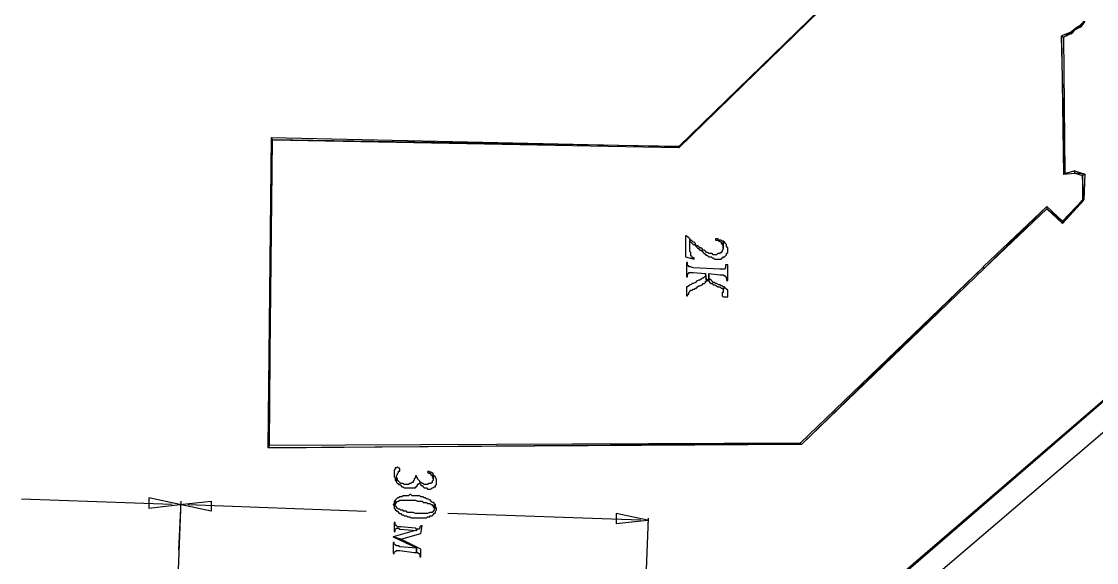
# Model space of a CAD drawing. Extents: x 212106 to 638151, y -1311344 to 1260505.
# Drawn here: x 255676 to 324496, y 536109 to 570746 of the extents above; entities that cross this region are included whole.
import ezdxf

# ---------------------------------------------------------------- set-up
doc = ezdxf.new("R2010")
doc.units = 0
doc.header["$MEASUREMENT"] = 0
doc.layers.add('at_Entity', color=7, linetype='Continuous')
doc.layers.add('DLXSCENE', color=7, linetype='Continuous')

# ---------------------------------------------------------------- blocks, each defined once
blk = doc.blocks.new('*U97')
blk.add_line((-32184, 518504), (-48897, 504086))

msp = doc.modelspace()

# ---------------------------------------------------------------- linework, layer by layer
at = {"layer": 'at_Entity', "color": 7}
for p, q in [((308318, 573027), (297747, 562665)), ((308318, 573027), (297747, 562665)), ((297747, 562744), (308318, 573027)), ((308318, 573027), (297747, 562665)), ((308318, 573027), (297747, 562665)), ((297747, 562744), (308318, 573027)), ((297747, 562665), (308318, 572961)), ((297747, 562665), (308318, 572961)), ((323675, 570745), (323389, 570456)), ((323675, 570745), (323389, 570456)), ((323461, 570390), (323675, 570745)), ((323461, 570390), (323675, 570745)), ((323746, 570745), (323461, 570390)), ((323461, 570390), (323675, 570745)), ((323461, 570390), (323675, 570745)), ((323746, 570745), (323461, 570390)), ((323675, 570745), (323746, 570745)), ((323675, 570745), (323746, 570745)), ((322819, 570035), (322246, 569825)), ((322819, 570035), (322246, 569825)), ((322389, 569746), (322819, 570035)), ((322389, 569746), (322819, 570035)), ((322389, 569746), (322819, 570035)), ((322389, 569746), (322819, 570035)), ((322889, 569969), (322389, 569746)), ((322889, 569969), (322389, 569746)), ((323174, 570314), (322817, 570025)), ((323174, 570314), (322817, 570025)), ((322817, 570025), (322889, 569960)), ((322817, 570025), (322889, 569960)), ((322819, 570035), (322889, 569969)), ((322819, 570035), (322889, 569969)), ((322889, 569960), (323174, 570314)), ((322889, 569960), (323174, 570314)), ((322889, 569960), (323174, 570314)), ((322889, 569960), (323174, 570314)), ((323174, 570249), (322889, 569960)), ((323174, 570249), (322889, 569960)), ((323174, 570244), (323388, 570454)), ((323388, 570454), (323174, 570310)), ((323174, 570244), (323388, 570454)), ((323174, 570244), (323388, 570454)), ((323388, 570454), (323174, 570310)), ((323174, 570244), (323388, 570454)), ((323460, 570388), (323174, 570244)), ((323460, 570388), (323174, 570244)), ((323174, 570314), (323174, 570249)), ((323174, 570314), (323174, 570249)), ((323174, 570310), (323174, 570244)), ((323174, 570310), (323174, 570244)), ((323388, 570454), (323460, 570388)), ((323388, 570454), (323460, 570388)), ((323389, 570456), (323461, 570390)), ((323389, 570456), (323461, 570390)), ((322246, 569825), (322389, 569746)), ((322246, 569825), (322389, 569746)), ((322460, 561029), (322246, 569814)), ((322246, 569814), (322389, 560951)), ((322460, 561029), (322246, 569814)), ((322246, 569814), (322389, 569748)), ((322460, 561029), (322246, 569814)), ((322246, 569814), (322389, 560951)), ((322460, 561029), (322246, 569814)), ((322246, 569814), (322389, 569748)), ((322389, 569748), (322460, 561029)), ((322389, 569748), (322460, 561029)), ((271462, 543459), (271677, 563317)), ((271462, 543459), (271677, 563317)), ((271677, 563317), (271533, 543603)), ((271677, 563317), (271533, 543603)), ((271677, 563317), (271533, 543603)), ((271677, 563317), (271533, 543603)), ((271533, 543603), (271748, 563173)), ((271533, 543603), (271748, 563173)), ((271748, 563173), (271677, 563317)), ((271677, 563317), (297747, 562741)), ((271748, 563173), (271677, 563317)), ((271748, 563173), (271677, 563317)), ((271677, 563317), (297747, 562741)), ((271748, 563173), (271677, 563317)), ((297747, 562741), (271748, 563173)), ((297747, 562741), (271748, 563173)), ((297747, 562746), (271749, 563178)), ((271749, 563178), (297747, 562680)), ((297747, 562746), (271749, 563178)), ((271749, 563178), (297747, 562680)), ((297747, 562680), (297747, 562746)), ((297747, 562680), (297747, 562746)), ((297747, 562665), (297747, 562744)), ((297747, 562665), (297747, 562744)), ((323103, 561175), (322389, 560966)), ((323103, 561175), (322389, 560966)), ((323103, 561175), (322389, 560966)), ((323103, 561175), (322389, 560966)), ((322389, 560966), (323103, 561031)), ((322389, 560966), (322461, 561031)), ((322389, 560966), (323103, 561031)), ((322389, 560966), (322461, 561031)), ((322389, 560951), (322460, 561029)), ((322389, 560951), (322460, 561029)), ((322461, 561031), (323103, 561175)), ((322461, 561031), (323103, 561175)), ((323103, 561031), (323103, 561175)), ((323103, 561175), (323746, 560966)), ((323103, 561031), (323103, 561175)), ((323103, 561031), (323103, 561175)), ((323103, 561175), (323746, 560966)), ((323103, 561031), (323103, 561175)), ((323747, 560970), (323103, 561035)), ((323103, 561035), (323604, 560891)), ((323747, 560970), (323103, 561035)), ((323103, 561035), (323604, 560891)), ((323746, 560966), (323103, 561031)), ((323746, 560966), (323103, 561031)), ((323603, 560900), (323747, 560965)), ((323603, 560900), (323747, 560965)), ((323675, 559318), (323603, 560900)), ((323675, 559318), (323603, 560900)), ((323674, 559315), (323603, 560884)), ((323603, 560884), (323603, 559315)), ((323674, 559315), (323603, 560884)), ((323603, 560884), (323603, 559315)), ((323604, 560891), (323747, 560970)), ((323604, 560891), (323747, 560970)), ((323747, 560965), (323675, 559318)), ((323747, 560965), (323675, 559318)), ((321318, 558893), (317246, 555039)), ((321318, 558893), (317246, 555039)), ((317318, 554961), (321318, 558893)), ((317318, 554961), (321318, 558893)), ((317318, 554961), (321318, 558893)), ((317318, 554961), (321318, 558893)), ((321318, 558893), (321318, 558749)), ((321318, 558893), (321318, 558749)), ((322317, 557966), (321318, 558893)), ((321318, 558893), (321318, 558749)), ((321318, 558893), (321318, 558749)), ((322317, 557966), (321318, 558893)), ((322317, 557810), (323603, 559312)), ((323603, 559312), (322317, 557953)), ((322317, 557810), (323603, 559312)), ((323675, 559312), (322317, 557810)), ((322317, 557810), (323603, 559312)), ((323603, 559312), (322317, 557953)), ((322317, 557810), (323603, 559312)), ((323675, 559312), (322317, 557810)), ((323603, 559315), (323674, 559315)), ((323603, 559315), (323674, 559315)), ((323603, 559312), (323675, 559312)), ((323603, 559312), (323675, 559312)), ((321318, 558749), (317318, 554961)), ((321318, 558749), (317318, 554961)), ((321317, 558742), (322318, 557958)), ((322318, 557814), (321317, 558742)), ((321317, 558742), (322318, 557958)), ((322318, 557814), (321317, 558742)), ((321318, 558749), (322317, 557966)), ((321318, 558749), (322317, 557966)), ((322317, 557953), (322317, 557810)), ((322317, 557953), (322317, 557810)), ((322318, 557958), (322318, 557814)), ((322318, 557958), (322318, 557814)), ((317246, 555028), (305533, 543748)), ((317246, 555028), (305533, 543748)), ((305603, 543670), (317246, 555028)), ((305603, 543670), (317246, 555028)), ((305603, 543670), (317246, 555028)), ((305603, 543670), (317246, 555028)), ((317318, 554963), (305603, 543670)), ((317318, 554963), (305603, 543670)), ((317246, 555039), (317318, 554961)), ((317246, 555039), (317318, 554961)), ((317246, 555028), (317318, 554963)), ((317246, 555028), (317318, 554963)), ((271462, 543461), (305532, 543746)), ((271462, 543461), (305532, 543746)), ((271462, 543461), (305532, 543746)), ((271462, 543461), (305532, 543746)), ((305532, 543746), (271534, 543604)), ((305532, 543746), (271534, 543604)), ((305532, 543746), (305603, 543668)), ((305532, 543746), (305603, 543668)), ((305533, 543748), (305603, 543670)), ((305533, 543748), (305603, 543670)), ((305603, 543668), (271462, 543461)), ((305603, 543668), (271462, 543461)), ((271534, 543604), (271462, 543461)), ((271534, 543604), (271462, 543461)), ((271533, 543603), (271462, 543459)), ((271533, 543603), (271462, 543459))]:
    msp.add_line(p, q, dxfattribs=at)
at = {"layer": 'at_Entity', "color": 0}
for p, q in [((298246, 557030), (298176, 557030)), ((298176, 557030), (298176, 555673)), ((298318, 556965), (298246, 557030)), ((298390, 556887), (298318, 556965)), ((298462, 556821), (298390, 556887)), ((298533, 556755), (298461, 556821)), ((298461, 556821), (298461, 556677)), ((298462, 556678), (298462, 556821)), ((298604, 556677), (298533, 556755)), ((300247, 556821), (300104, 556821)), ((300104, 556821), (300104, 556755)), ((300104, 556755), (300176, 556755)), ((300176, 556755), (300247, 556755)), ((300318, 556755), (300247, 556821)), ((300247, 556755), (300318, 556677)), ((300390, 556755), (300318, 556755)), ((300462, 556755), (300390, 556755)), ((300533, 556677), (300462, 556755)), ((298461, 556677), (298461, 556677)), ((298461, 556677), (298533, 556612)), ((298462, 556025), (298462, 556678)), ((298533, 556612), (298533, 556612)), ((298533, 556612), (298604, 556534)), ((298676, 556612), (298604, 556677)), ((298604, 556534), (298604, 556534)), ((298604, 556534), (298676, 556468)), ((298747, 556612), (298676, 556612)), ((298676, 556468), (298747, 556468)), ((298818, 556534), (298747, 556612)), ((298747, 556468), (298818, 556390)), ((298818, 556468), (298818, 556534)), ((298890, 556390), (298818, 556468)), ((298818, 556390), (298890, 556325)), ((298962, 556390), (298890, 556390)), ((298890, 556325), (298962, 556247)), ((299032, 556325), (298962, 556390)), ((298962, 556247), (299032, 556181)), ((299104, 556247), (299032, 556325)), ((299032, 556325), (299032, 556325)), ((299032, 556181), (299104, 556103)), ((299176, 556247), (299104, 556247)), ((299104, 556103), (299176, 556103)), ((299247, 556181), (299176, 556247)), ((299176, 556103), (299247, 556038)), ((299318, 556103), (299247, 556181)), ((299247, 556181), (299247, 556181)), ((299390, 556103), (299318, 556103)), ((299462, 556038), (299390, 556103)), ((300318, 556677), (300390, 556677)), ((300390, 556677), (300462, 556612)), ((300462, 556612), (300462, 556534)), ((300462, 556534), (300533, 556534)), ((300604, 556677), (300533, 556677)), ((300533, 556534), (300533, 556468)), ((300533, 556468), (300604, 556390)), ((300604, 556181), (300533, 556103)), ((300533, 556103), (300533, 556038)), ((300604, 556247), (300604, 556677)), ((300676, 556612), (300604, 556677)), ((300604, 556677), (300604, 556247)), ((300604, 556390), (300604, 556325)), ((300604, 556325), (300604, 556247)), ((300604, 556247), (300604, 556247)), ((300604, 556247), (300604, 556181)), ((300747, 556534), (300676, 556612)), ((300676, 556612), (300676, 556612)), ((300819, 556468), (300747, 556534)), ((300819, 556390), (300819, 556468)), ((300819, 556325), (300819, 556390)), ((300890, 556247), (300819, 556325)), ((300890, 556181), (300890, 556247)), ((300890, 556103), (300890, 556181)), ((300890, 556038), (300890, 556103)), ((298176, 555673), (298746, 555529)), ((298532, 555960), (298462, 556025)), ((298532, 555882), (298532, 555960)), ((298532, 555816), (298532, 555882)), ((298532, 555738), (298532, 555816)), ((298532, 555816), (298532, 555816)), ((298604, 555673), (298532, 555738)), ((298604, 555608), (298604, 555673)), ((298604, 555673), (298604, 555673)), ((298676, 555608), (298604, 555608)), ((298746, 555608), (298676, 555608)), ((298746, 555529), (298746, 555608)), ((299247, 556038), (299318, 555959)), ((299318, 555959), (299390, 555894)), ((299390, 555894), (299390, 555894)), ((299390, 555894), (299462, 555816)), ((299532, 555959), (299462, 556038)), ((299462, 555816), (299532, 555816)), ((299604, 555959), (299532, 555959)), ((299532, 555816), (299604, 555751)), ((299676, 555894), (299604, 555959)), ((299604, 555751), (299676, 555672)), ((299748, 555894), (299676, 555894)), ((299676, 555672), (299748, 555672)), ((299818, 555894), (299748, 555894)), ((299748, 555672), (299818, 555672)), ((299890, 555894), (299818, 555894)), ((299818, 555672), (299818, 555672)), ((299818, 555672), (299890, 555607)), ((299962, 555816), (299890, 555894)), ((299890, 555607), (299962, 555607)), ((300033, 555816), (299962, 555816)), ((299962, 555607), (300033, 555529)), ((300104, 555816), (300033, 555816)), ((300033, 555816), (300033, 555816)), ((300033, 555529), (300104, 555529)), ((300176, 555816), (300104, 555816)), ((300104, 555529), (300176, 555529)), ((300247, 555894), (300176, 555816)), ((300176, 555529), (300247, 555529)), ((300318, 555894), (300247, 555894)), ((300247, 555529), (300318, 555529)), ((300390, 555894), (300318, 555894)), ((300318, 555529), (300390, 555529)), ((300462, 555959), (300390, 555894)), ((300390, 555529), (300462, 555529)), ((300533, 556038), (300462, 555959)), ((300462, 555959), (300462, 555959)), ((300462, 555529), (300533, 555607)), ((300533, 555607), (300604, 555607)), ((300604, 555607), (300604, 555672)), ((300604, 555672), (300676, 555672)), ((300676, 555672), (300747, 555751)), ((300747, 555751), (300819, 555816)), ((300747, 555751), (300747, 555751)), ((300819, 555894), (300890, 555959)), ((300819, 555816), (300819, 555894)), ((300890, 555959), (300890, 556038)), ((300890, 555959), (300890, 555959)), ((298318, 555319), (298248, 555319)), ((298248, 555319), (298248, 554393)), ((298318, 555254), (298318, 555319)), ((298318, 555175), (298318, 555254)), ((298318, 555110), (298318, 555175)), ((298390, 555110), (298318, 555110)), ((298390, 555032), (298390, 555110)), ((298461, 555032), (298390, 555032)), ((298390, 555032), (298390, 555032)), ((298533, 555032), (298461, 555032)), ((298675, 554967), (298533, 555032)), ((300390, 554888), (298675, 554967)), ((298675, 554967), (298675, 554967)), ((300461, 554888), (300390, 554888)), ((300604, 554888), (300461, 554888)), ((300676, 554888), (300604, 554888)), ((300746, 554967), (300676, 554888)), ((300676, 554888), (300676, 554888)), ((300676, 554888), (300676, 554888)), ((300890, 555175), (300746, 555175)), ((300746, 555175), (300746, 555175)), ((300746, 555175), (300746, 555032)), ((300746, 555032), (300746, 554967)), ((300746, 554967), (300746, 554967)), ((300890, 554171), (300890, 555175)), ((298248, 554393), (298318, 554393)), ((298318, 554536), (298318, 554602)), ((298318, 554602), (298390, 554602)), ((298318, 554458), (298318, 554536)), ((298318, 554393), (298318, 554458)), ((298318, 554393), (298318, 554393)), ((298390, 554602), (298390, 554680)), ((298390, 554680), (298461, 554680)), ((298461, 554680), (298533, 554680)), ((298533, 554680), (298604, 554680)), ((298604, 554680), (298675, 554680)), ((298675, 554680), (299462, 554602)), ((298819, 554035), (298676, 553970)), ((298890, 554113), (298819, 554035)), ((299033, 554178), (298890, 554113)), ((298890, 554113), (298890, 554113)), ((299105, 554178), (299033, 554178)), ((299177, 554257), (299105, 554178)), ((299247, 554322), (299177, 554257)), ((299319, 554322), (299247, 554322)), ((299390, 554400), (299319, 554322)), ((299462, 554400), (299390, 554400)), ((299390, 554400), (299390, 554400)), ((299390, 553970), (299462, 554035)), ((299532, 554113), (299462, 554609)), ((299462, 554609), (299462, 554609)), ((299462, 554609), (299462, 554543)), ((299462, 554602), (299532, 554106)), ((299462, 554543), (299462, 554465)), ((299462, 554465), (299462, 554400)), ((299462, 554400), (299462, 554400)), ((299462, 554035), (299462, 554113)), ((299462, 554113), (299532, 554113)), ((299532, 554106), (299532, 554171)), ((299532, 554171), (299604, 554171)), ((299604, 554171), (299604, 554249)), ((299604, 554249), (299604, 554171)), ((299604, 554171), (299676, 554171)), ((299676, 554543), (299676, 554609)), ((299676, 554609), (299676, 554178)), ((299676, 554171), (299676, 554602)), ((299676, 554602), (300390, 554536)), ((299676, 554465), (299676, 554543)), ((299676, 554400), (299676, 554465)), ((299676, 554322), (299676, 554400)), ((299748, 554257), (299676, 554322)), ((299676, 554322), (299676, 554322)), ((299676, 554178), (299676, 554113)), ((299676, 554113), (299748, 554035)), ((299819, 554178), (299748, 554257)), ((299748, 554035), (299748, 554035)), ((299748, 554035), (299819, 553970)), ((299890, 554113), (299819, 554178)), ((299961, 554035), (299890, 554113)), ((299890, 554113), (299890, 554113)), ((300033, 554035), (299961, 554035)), ((300105, 553970), (300033, 554035)), ((300033, 554035), (300033, 554035)), ((300390, 554536), (300461, 554536)), ((300461, 554536), (300532, 554536)), ((300532, 554536), (300604, 554536)), ((300604, 554536), (300676, 554458)), ((300676, 554458), (300746, 554458)), ((300746, 554458), (300746, 554458)), ((300746, 554458), (300746, 554393)), ((300746, 554393), (300746, 554393)), ((300746, 554393), (300818, 554315)), ((300818, 554315), (300818, 554171)), ((300818, 554171), (300890, 554171)), ((298319, 553748), (298247, 553748)), ((298247, 553748), (298247, 553748)), ((298247, 553748), (298247, 553175)), ((298390, 553826), (298319, 553748)), ((298319, 553253), (298390, 553318)), ((298462, 553892), (298390, 553826)), ((298390, 553826), (298390, 553826)), ((298390, 553396), (298462, 553461)), ((298390, 553318), (298390, 553396)), ((298532, 553892), (298462, 553892)), ((298462, 553461), (298532, 553540)), ((298462, 553461), (298462, 553461)), ((298462, 553461), (298462, 553461)), ((298604, 553970), (298532, 553892)), ((298532, 553540), (298532, 553540)), ((298532, 553540), (298604, 553540)), ((298676, 553970), (298604, 553970)), ((298604, 553540), (298676, 553605)), ((298676, 553605), (298748, 553605)), ((298748, 553605), (298819, 553683)), ((298819, 553683), (298890, 553683)), ((298890, 553683), (298961, 553748)), ((298961, 553748), (299033, 553826)), ((299033, 553826), (299105, 553826)), ((299105, 553826), (299247, 553892)), ((299247, 553892), (299319, 553970)), ((299319, 553970), (299390, 553970)), ((299819, 553970), (299890, 553970)), ((299890, 553970), (299961, 553892)), ((299961, 553892), (300033, 553892)), ((300033, 553892), (300176, 553826)), ((300176, 553970), (300105, 553970)), ((300319, 553892), (300176, 553970)), ((300176, 553826), (300247, 553748)), ((300247, 553748), (300319, 553748)), ((300390, 553892), (300319, 553892)), ((300319, 553748), (300390, 553748)), ((300462, 553826), (300390, 553892)), ((300390, 553748), (300462, 553683)), ((300532, 553826), (300462, 553826)), ((300462, 553683), (300532, 553683)), ((300604, 553748), (300532, 553826)), ((300532, 553683), (300604, 553605)), ((300604, 553395), (300533, 553395)), ((300533, 553395), (300533, 553317)), ((300533, 553317), (300533, 553252)), ((300676, 553748), (300604, 553748)), ((300604, 553540), (300676, 553748)), ((300676, 553747), (300604, 553539)), ((300604, 553605), (300604, 553605)), ((300604, 553605), (300604, 553540)), ((300604, 553539), (300604, 553539)), ((300604, 553539), (300604, 553460)), ((300604, 553460), (300604, 553395)), ((300746, 553682), (300676, 553747)), ((300676, 553747), (300676, 553747)), ((300818, 553604), (300746, 553682)), ((300890, 553539), (300818, 553604)), ((300818, 553604), (300818, 553604)), ((300818, 553604), (300818, 553604)), ((300890, 553460), (300890, 553539)), ((300890, 553395), (300890, 553460)), ((300890, 553317), (300890, 553395)), ((300890, 553252), (300890, 553317)), ((298247, 553175), (298319, 553175)), ((298319, 553175), (298319, 553253)), ((298319, 553175), (298319, 553175)), ((300533, 553252), (300533, 553174)), ((300533, 553174), (300604, 553109)), ((300604, 553109), (300604, 553109)), ((300604, 553109), (300676, 553109)), ((300676, 553109), (300746, 553109)), ((300746, 553109), (300818, 553109)), ((300818, 553109), (300890, 553109)), ((300890, 553174), (300890, 553252)), ((300890, 553109), (300890, 553174)), ((302746, 525524), (327174, 546386)), ((279605, 542102), (279533, 542024)), ((279533, 542024), (279533, 541959)), ((279533, 541959), (279533, 541817)), ((279533, 541817), (279533, 541817)), ((279533, 541817), (279533, 541674)), ((279533, 541674), (279533, 541596)), ((279676, 542167), (279605, 542167)), ((279605, 542167), (279605, 542102)), ((279605, 542102), (279605, 542102)), ((279747, 542244), (279676, 542167)), ((279676, 541674), (279747, 541739)), ((279676, 541596), (279676, 541674)), ((279819, 542167), (279747, 542244)), ((279747, 542244), (279747, 542244)), ((279747, 541817), (279819, 541881)), ((279747, 541739), (279747, 541817)), ((279747, 541739), (279747, 541739)), ((279890, 542102), (279819, 542167)), ((279819, 542167), (279819, 542167)), ((279819, 541881), (279819, 541959)), ((279819, 541959), (279890, 541959)), ((279819, 541881), (279819, 541881)), ((279890, 542024), (279890, 542102)), ((279890, 541959), (279890, 542024)), ((279890, 542024), (279890, 542024)), ((280962, 541666), (280890, 541666)), ((280890, 541666), (280890, 541666)), ((280890, 541666), (280890, 541601)), ((280962, 541601), (280962, 541666)), ((280962, 541666), (280962, 541666)), ((281747, 541965), (281676, 541887)), ((281676, 541887), (281676, 541887)), ((281676, 541887), (281747, 541822)), ((281820, 541887), (281747, 541965)), ((281747, 541822), (281820, 541822)), ((281891, 541887), (281820, 541887)), ((281820, 541822), (281891, 541745)), ((281962, 541822), (281891, 541887)), ((281891, 541745), (281962, 541680)), ((282034, 541822), (281962, 541822)), ((281962, 541680), (281962, 541602)), ((282104, 541666), (282033, 541744)), ((282033, 541744), (282033, 541459)), ((282034, 541745), (282034, 541822)), ((282034, 541459), (282034, 541745)), ((282176, 541601), (282104, 541666)), ((282104, 541666), (282104, 541666)), ((279533, 541596), (279533, 541596)), ((279533, 541596), (279605, 541531)), ((279605, 541531), (279605, 541454)), ((279605, 541454), (279605, 541389)), ((279605, 541389), (279676, 541311)), ((279676, 541523), (279676, 541601)), ((279676, 541601), (279676, 541316)), ((279676, 541311), (279676, 541596)), ((279747, 541459), (279676, 541523)), ((279676, 541316), (279676, 541238)), ((279676, 541238), (279747, 541174)), ((279747, 541381), (279747, 541459)), ((279819, 541316), (279747, 541381)), ((279747, 541174), (279819, 541174)), ((279890, 541238), (279819, 541316)), ((279819, 541316), (279819, 541316)), ((279819, 541316), (279819, 541316)), ((279819, 541174), (279819, 541096)), ((279819, 541096), (279890, 541096)), ((279961, 541174), (279890, 541238)), ((279890, 541096), (279961, 541031)), ((280032, 541174), (279961, 541174)), ((279961, 541031), (279961, 541031)), ((279961, 541031), (280032, 540953)), ((280104, 541174), (280032, 541174)), ((280032, 540953), (280104, 540953)), ((280176, 541096), (280104, 541174)), ((280104, 540953), (280176, 540888)), ((280319, 541096), (280176, 541096)), ((280176, 541096), (280176, 541096)), ((280390, 541096), (280319, 541096)), ((280461, 541096), (280390, 541096)), ((280533, 541174), (280461, 541096)), ((280604, 541174), (280533, 541174)), ((280675, 541238), (280604, 541174)), ((280748, 541238), (280675, 541238)), ((280675, 541238), (280675, 541238)), ((280819, 541381), (280748, 541316)), ((280748, 541316), (280748, 541238)), ((280890, 541523), (280819, 541459)), ((280819, 541459), (280819, 541381)), ((280819, 541381), (280819, 541381)), ((280890, 541601), (280890, 541523)), ((280890, 540888), (280890, 540953)), ((280890, 540953), (280962, 540953)), ((281033, 541523), (280962, 541601)), ((280962, 540953), (281033, 541031)), ((281033, 541459), (281033, 541523)), ((281104, 541381), (281033, 541459)), ((281033, 541459), (281033, 541459)), ((281033, 541096), (281104, 541174)), ((281033, 541031), (281033, 541096)), ((281175, 541316), (281104, 541381)), ((281104, 541174), (281104, 541174)), ((281104, 541174), (281175, 541174)), ((281175, 541238), (281175, 541316)), ((281247, 541238), (281175, 541238)), ((281175, 541174), (281247, 541096)), ((281319, 541174), (281247, 541238)), ((281247, 541238), (281247, 541238)), ((281247, 541096), (281247, 541031)), ((281247, 541031), (281319, 541031)), ((281390, 541174), (281319, 541174)), ((281319, 541031), (281390, 540953)), ((281462, 541096), (281390, 541174)), ((281390, 540953), (281462, 540888)), ((281533, 541096), (281462, 541096)), ((281604, 541096), (281533, 541096)), ((281676, 541096), (281604, 541096)), ((281747, 541174), (281676, 541096)), ((281818, 541174), (281747, 541174)), ((281889, 541174), (281818, 541174)), ((281962, 541238), (281889, 541174)), ((281962, 541602), (281962, 541602)), ((281962, 541602), (282034, 541537)), ((282033, 541381), (281962, 541316)), ((281962, 541316), (281962, 541316)), ((281962, 541316), (281962, 541238)), ((282033, 541459), (282033, 541381)), ((282033, 540888), (282104, 540953)), ((282034, 541537), (282034, 541459)), ((282104, 540953), (282176, 540953)), ((282176, 541523), (282176, 541601)), ((282247, 541459), (282176, 541523)), ((282176, 541031), (282247, 541096)), ((282176, 540953), (282176, 541031)), ((282247, 541381), (282247, 541459)), ((282247, 541459), (282247, 541459)), ((282247, 541316), (282247, 541381)), ((282247, 541238), (282247, 541316)), ((282247, 541174), (282247, 541238)), ((282247, 541096), (282247, 541174)), ((263819, 540242), (263819, 539594)), ((265818, 539815), (263819, 540242)), ((279748, 540243), (279677, 540178)), ((279819, 540243), (279748, 540243)), ((279890, 540321), (279819, 540243)), ((279962, 540321), (279890, 540321)), ((280033, 540321), (279962, 540321)), ((280105, 540385), (280033, 540321)), ((280176, 540385), (280105, 540385)), ((280176, 540888), (280248, 540888)), ((280248, 540385), (280176, 540385)), ((280248, 540888), (280390, 540888)), ((280319, 540385), (280248, 540385)), ((280390, 540385), (280319, 540385)), ((280390, 540888), (280461, 540888)), ((280461, 540385), (280390, 540385)), ((280461, 540888), (280461, 540888)), ((280461, 540888), (280604, 540888)), ((280534, 540463), (280461, 540385)), ((280605, 540463), (280534, 540463)), ((280604, 540888), (280675, 540888)), ((280676, 540385), (280605, 540463)), ((280675, 540888), (280748, 540888)), ((280748, 540385), (280676, 540385)), ((280748, 540888), (280819, 540888)), ((280890, 540385), (280748, 540385)), ((280819, 540888), (280890, 540888)), ((280961, 540385), (280890, 540385)), ((281034, 540385), (280961, 540385)), ((281105, 540385), (281034, 540385)), ((281176, 540385), (281105, 540385)), ((281247, 540321), (281176, 540385)), ((281319, 540321), (281247, 540321)), ((281390, 540321), (281319, 540321)), ((281462, 540243), (281390, 540321)), ((281462, 540888), (281533, 540888)), ((281534, 540243), (281462, 540243)), ((281533, 540888), (281604, 540888)), ((281605, 540178), (281534, 540243)), ((281604, 540888), (281676, 540811)), ((281676, 540811), (281747, 540811)), ((281747, 540811), (281747, 540811)), ((281747, 540811), (281818, 540811)), ((281818, 540811), (281889, 540811)), ((281889, 540811), (281962, 540888)), ((281962, 540888), (282033, 540888)), ((282033, 540888), (282033, 540888)), ((265319, 539815), (255676, 540165)), ((263819, 539594), (265818, 539815)), ((265248, 522825), (265891, 540032)), ((265748, 536888), (265890, 540022)), ((265819, 539812), (267820, 540032)), ((267820, 539385), (265819, 539812)), ((266319, 539812), (277748, 539385)), ((267820, 540032), (267820, 539385)), ((279533, 539882), (279462, 539817)), ((279462, 539817), (279462, 539817)), ((279462, 539817), (279533, 539740)), ((279604, 540102), (279533, 540024)), ((279533, 540024), (279533, 540024)), ((279533, 540024), (279533, 539960)), ((279533, 539960), (279533, 539882)), ((279533, 539740), (279533, 539675)), ((279533, 539675), (279533, 539597)), ((279533, 539597), (279604, 539532)), ((279604, 539817), (279604, 540102)), ((279604, 539740), (279604, 539817)), ((279675, 539675), (279604, 539740)), ((279677, 540178), (279605, 540100)), ((279605, 540100), (279605, 539816)), ((279605, 539893), (279677, 539958)), ((279605, 539816), (279605, 539893)), ((279605, 539816), (279605, 539816)), ((279675, 539597), (279675, 539675)), ((279748, 539597), (279675, 539597)), ((279675, 539597), (279675, 539597)), ((279677, 540178), (279677, 540178)), ((279677, 539958), (279748, 540036)), ((279677, 539958), (279677, 539958)), ((279748, 540036), (279819, 540036)), ((279819, 539532), (279748, 539597)), ((279819, 540036), (279890, 540100)), ((279890, 540100), (279962, 540100)), ((279962, 540100), (280033, 540100)), ((280033, 540100), (280033, 540100)), ((280033, 540100), (280105, 540100)), ((280105, 540100), (280176, 540100)), ((280176, 540100), (280248, 540100)), ((280248, 540100), (280390, 540100)), ((280390, 540100), (280461, 540100)), ((280461, 540100), (280534, 540100)), ((280534, 540100), (280605, 540100)), ((280605, 540100), (280676, 540100)), ((280676, 540100), (280819, 540100)), ((280819, 540100), (280819, 540100)), ((280819, 540100), (280890, 540100)), ((280890, 540100), (281034, 540036)), ((281034, 540036), (281105, 540036)), ((281105, 540036), (281176, 540036)), ((281176, 540036), (281247, 540036)), ((281247, 540036), (281319, 540036)), ((281319, 540036), (281390, 539958)), ((281390, 539958), (281462, 539958)), ((281462, 539958), (281605, 539958)), ((281676, 540178), (281605, 540178)), ((281605, 540178), (281605, 540178)), ((281605, 539958), (281676, 539893)), ((281819, 540100), (281676, 540178)), ((281676, 539893), (281747, 539893)), ((281747, 539893), (281819, 539893)), ((281890, 540100), (281819, 540100)), ((281819, 539893), (281890, 539816)), ((281890, 540036), (281890, 540100)), ((281962, 539958), (281890, 540036)), ((281890, 539816), (281962, 539816)), ((282034, 539958), (281962, 539958)), ((281962, 539816), (281962, 539751)), ((281962, 539751), (282034, 539751)), ((282105, 539893), (282034, 539958)), ((282034, 539751), (282034, 539673)), ((282034, 539673), (282105, 539608)), ((282176, 539817), (282104, 539817)), ((282104, 539817), (282104, 539532)), ((282105, 539816), (282105, 539893)), ((282105, 539531), (282105, 539816)), ((282105, 539608), (282105, 539531)), ((282176, 539740), (282176, 539817)), ((282176, 539675), (282176, 539740)), ((282247, 539597), (282176, 539675)), ((282247, 539532), (282247, 539597)), ((279604, 539532), (279604, 539455)), ((279604, 539455), (279675, 539455)), ((279675, 539455), (279675, 539390)), ((279675, 539390), (279748, 539390)), ((279748, 539390), (279819, 539312)), ((279890, 539532), (279819, 539532)), ((279819, 539312), (279890, 539248)), ((279961, 539455), (279890, 539532)), ((279890, 539248), (279961, 539248)), ((280033, 539455), (279961, 539455)), ((279961, 539248), (280033, 539170)), ((280104, 539455), (280033, 539455)), ((280033, 539170), (280104, 539170)), ((280104, 539390), (280104, 539455)), ((280176, 539390), (280104, 539390)), ((280104, 539170), (280104, 539170)), ((280104, 539170), (280176, 539105)), ((280248, 539390), (280176, 539390)), ((280176, 539105), (280248, 539105)), ((280319, 539390), (280248, 539390)), ((280248, 539105), (280319, 539105)), ((280390, 539312), (280319, 539390)), ((280319, 539105), (280390, 539027)), ((280532, 539312), (280390, 539312)), ((280390, 539027), (280461, 539027)), ((280461, 539027), (280532, 539027)), ((280605, 539312), (280532, 539312)), ((280532, 539027), (280605, 538963)), ((280676, 539312), (280605, 539312)), ((280605, 538963), (280676, 538963)), ((280747, 539312), (280676, 539312)), ((280676, 538963), (280747, 538963)), ((280890, 539248), (280747, 539312)), ((280747, 538963), (280890, 538963)), ((280961, 539248), (280890, 539248)), ((280890, 538963), (280890, 538963)), ((280890, 538963), (280961, 538963)), ((281034, 539248), (280961, 539248)), ((280961, 538963), (281034, 538963)), ((281105, 539248), (281034, 539248)), ((281034, 538963), (281105, 538963)), ((281247, 539248), (281105, 539248)), ((281105, 538963), (281247, 538963)), ((281318, 539248), (281247, 539248)), ((281247, 538963), (281318, 538963)), ((281390, 539248), (281318, 539248)), ((281318, 538963), (281390, 538963)), ((281462, 539248), (281390, 539248)), ((281390, 538963), (281462, 538963)), ((281533, 539248), (281462, 539248)), ((281462, 538963), (281533, 538963)), ((281605, 539248), (281533, 539248)), ((281533, 538963), (281605, 538963)), ((281676, 539248), (281605, 539248)), ((281605, 538963), (281676, 539027)), ((281818, 539312), (281676, 539248)), ((281676, 539248), (281676, 539248)), ((281676, 539027), (281747, 539027)), ((281747, 539027), (281818, 539027)), ((281891, 539312), (281818, 539312)), ((281818, 539027), (281818, 539105)), ((281818, 539105), (281891, 539105)), ((281962, 539312), (281891, 539312)), ((281891, 539105), (281962, 539105)), ((282033, 539390), (281962, 539312)), ((281962, 539105), (282033, 539170)), ((282104, 539455), (282033, 539390)), ((282033, 539390), (282033, 539390)), ((282033, 539170), (282104, 539248)), ((282033, 539170), (282033, 539170)), ((282104, 539532), (282104, 539532)), ((282104, 539532), (282104, 539455)), ((282104, 539248), (282176, 539312)), ((282176, 539390), (282247, 539455)), ((282176, 539312), (282176, 539390)), ((282176, 539312), (282176, 539312)), ((282247, 539455), (282247, 539532)), ((295318, 538815), (282962, 539242)), ((293748, 539252), (293748, 538605)), ((295748, 538825), (293748, 539252)), ((295176, 521750), (295818, 538958)), ((280962, 538176), (279462, 537749)), ((279604, 538670), (279532, 538670)), ((279532, 538670), (279532, 538101)), ((279604, 538592), (279604, 538670)), ((279604, 538528), (279604, 538592)), ((279676, 538450), (279604, 538528)), ((279604, 538243), (279676, 538308)), ((279604, 538165), (279604, 538243)), ((279604, 538243), (279604, 538243)), ((279747, 538385), (279676, 538450)), ((279676, 538450), (279676, 538450)), ((279676, 538450), (279676, 538450)), ((279676, 538308), (279676, 538308)), ((279676, 538308), (279747, 538308)), ((279818, 538385), (279747, 538385)), ((279747, 538308), (279818, 538308)), ((279961, 538385), (279818, 538385)), ((279818, 538308), (279890, 538243)), ((279890, 538243), (280961, 538165)), ((280890, 538308), (279961, 538385)), ((280961, 538243), (280890, 538308)), ((281032, 538243), (280961, 538243)), ((280961, 538165), (281032, 538243)), ((281033, 538241), (280962, 538176)), ((281105, 538241), (281033, 538241)), ((281176, 538318), (281105, 538241)), ((281105, 538241), (281105, 538241)), ((281247, 538461), (281176, 538383)), ((281176, 538383), (281176, 538318)), ((281176, 538318), (281176, 538318)), ((281247, 537956), (281319, 538461)), ((281319, 538461), (281247, 538461)), ((281247, 538461), (281247, 538461)), ((293748, 538605), (295748, 538825)), ((279962, 537608), (279462, 537750)), ((279462, 537750), (279462, 537750)), ((279462, 537750), (280962, 537039)), ((279462, 537749), (279961, 537607)), ((279532, 538101), (279604, 538101)), ((279604, 538101), (279604, 538165)), ((279604, 538101), (279604, 538101)), ((279961, 537607), (281247, 537956)), ((281248, 536961), (279962, 537608)), ((279533, 537389), (279462, 537389)), ((279462, 537389), (279462, 536678)), ((279533, 537312), (279533, 537389)), ((279605, 537247), (279533, 537312)), ((279533, 536743), (279605, 536820)), ((279676, 537170), (279605, 537247)), ((279605, 537247), (279605, 537247)), ((279605, 536820), (279676, 536885)), ((279605, 536820), (279605, 536820)), ((279747, 537170), (279676, 537170)), ((279676, 536885), (279676, 536885)), ((279676, 536885), (279676, 536885)), ((279676, 536885), (279818, 536885)), ((279818, 537170), (279747, 537170)), ((279891, 537105), (279818, 537170)), ((279818, 536885), (279891, 536885)), ((280962, 537027), (279891, 537105)), ((279891, 536885), (280819, 536743)), ((280962, 537039), (280962, 536754)), ((280962, 536743), (280962, 537027)), ((281248, 536470), (281248, 536961)), ((279462, 536678), (279533, 536678)), ((279533, 536678), (279533, 536743)), ((279533, 536678), (279533, 536678)), ((280819, 536743), (280890, 536743)), ((280890, 536743), (280962, 536743)), ((280962, 536754), (281033, 536754)), ((281033, 536754), (281105, 536677)), ((281105, 536677), (281105, 536677)), ((281105, 536677), (281177, 536677)), ((281177, 536677), (281177, 536612)), ((281177, 536612), (281177, 536612)), ((281177, 536612), (281177, 536470)), ((281177, 536470), (281248, 536470))]:
    msp.add_line(p, q, dxfattribs=at)
at = {"layer": 'at_Entity', "color": 1}
msp.add_line((325175, 546687), (308890, 532681), dxfattribs=at)

# ---------------------------------------------------------------- block references
at = {"layer": 'DLXSCENE'}
msp.add_blockref('*U97', (357928, 28595), dxfattribs=at)

doc.saveas('drawing.dxf')
